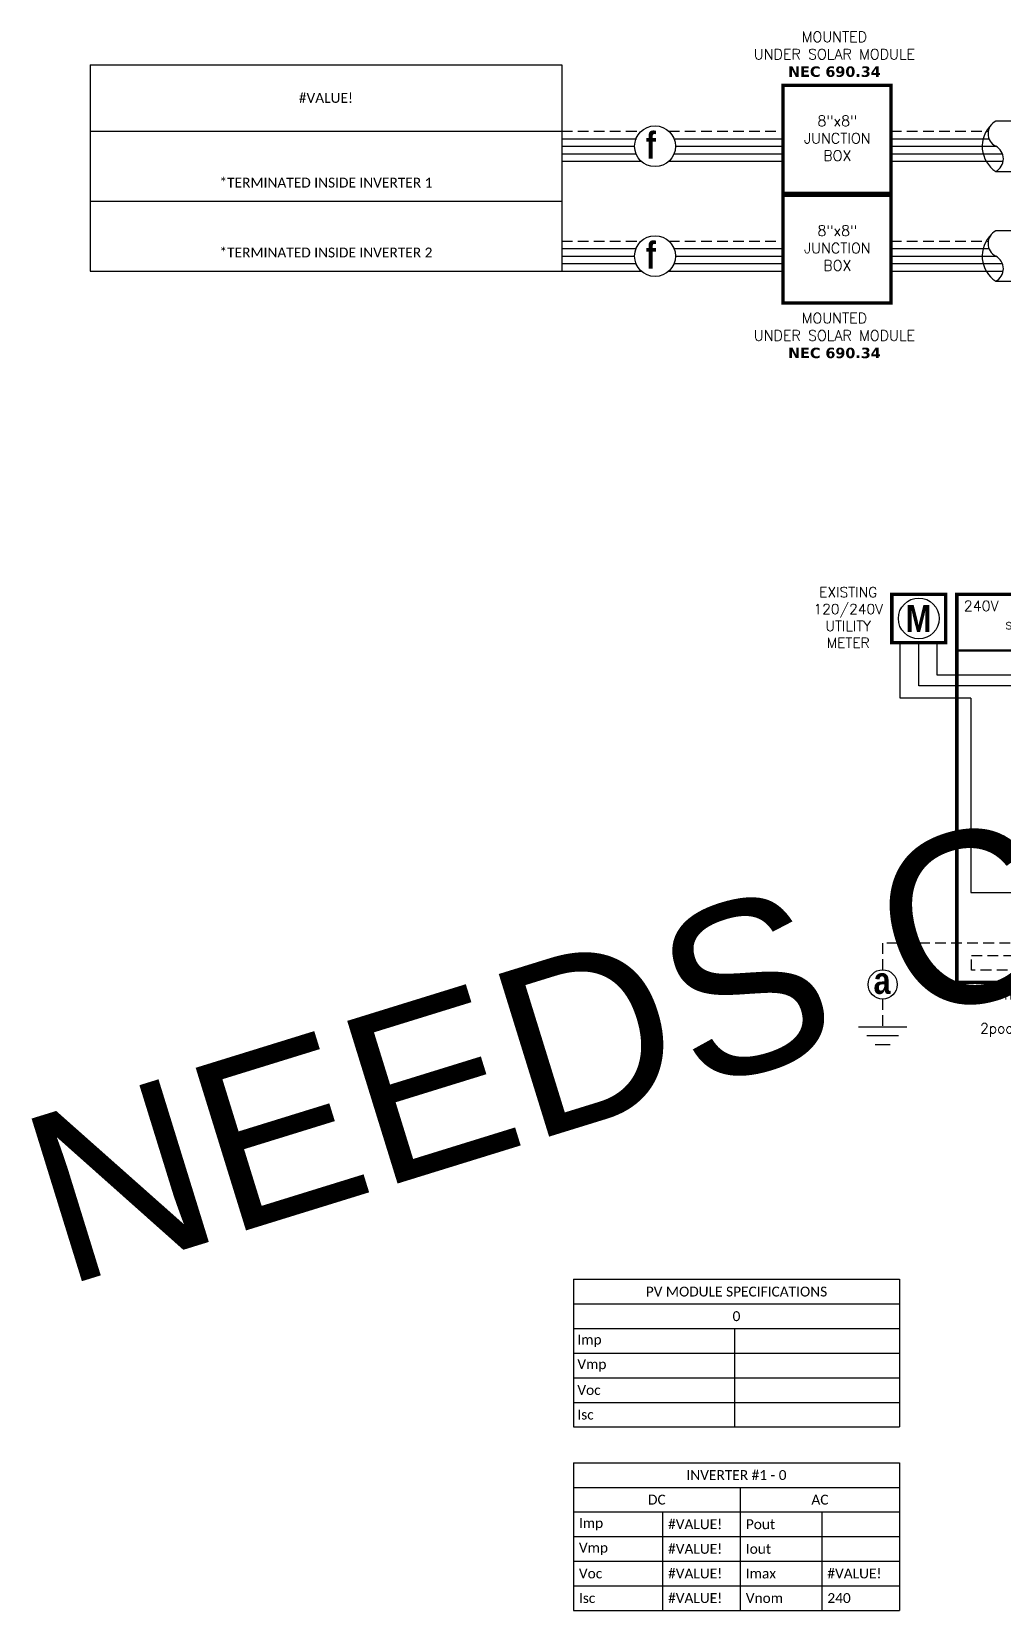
# Model space of a CAD drawing. Header units: feet. Extents: x 12392 to 13215, y 20870 to 21422.
# Drawn here: x 12392 to 12732, y 20870 to 21422 of the extents above; entities that cross this region are included whole.
import ezdxf

# ---------------------------------------------------------------- set-up
doc = ezdxf.new("R2010")
doc.units = ezdxf.units.FT
doc.header["$MEASUREMENT"] = 0
doc.linetypes.add('HIDDEN', pattern=[0.375, 0.25, -0.125])
doc.layers.add('TEXT', color=7, linetype='Continuous')
doc.layers.add('Z - TITLEBLOCK TXT', color=7, linetype='Continuous')
doc.styles.add('ONE LINE TXT', font='techb___.ttf')
doc.styles.get("Standard").update_dxf_attribs({"font": 'simplex.shx'})
doc.styles.add('TITLE BBLOCK TEXT', font='ARIALUNI.TTF')

# ---------------------------------------------------------------- blocks, each defined once
blk = doc.blocks.new('*T24')
at = {"color": 0, "lineweight": -2, "transparency": 16777216}
for p, q in [((0, 0), (114.19, 0)), ((0, 0), (0, -51.7)), ((114.19, 0), (114.19, -51.7)), ((0, -8.62), (114.19, -8.62)), ((58.43, -8.62), (58.43, -51.7)), ((0, -17.23), (114.19, -17.23)), ((31.22, -17.23), (31.22, -51.7)), ((86.98, -17.23), (86.98, -51.7)), ((0, -25.85), (114.19, -25.85)), ((0, -34.47), (114.19, -34.47)), ((0, -43.08), (114.19, -43.08)), ((0, -51.7), (114.19, -51.7))]:
    blk.add_line(p, q, dxfattribs=at)
at = {"color": 0, "linetype": 'Continuous', "transparency": 16777216, "char_height": 3.4544}
for s, insert, width, attachment_point in [('{\\fCalibri|b0|i0|c0;INVERTER #1 - 0', (57.09, -4.31), 110.3293, 5), ('{\\fCalibri|b0|i0|c0;DC', (29.22, -12.93), 54.5755, 5), ('{\\fCalibri|b0|i0|c0;AC', (86.31, -12.93), 51.8976, 5), ('{\\fCalibri|b0|i0|c0;Imp', (1.93, -21.54), 27.3681, 4), ('{\\fCalibri|b0|i0|c0;#VALUE!', (33.15, -21.54), 23.3513, 4), ('{\\fCalibri|b0|i0|c0;Pout', (60.36, -21.54), 24.6902, 4), ('{\\fCalibri|b0|i0|c0;', (88.91, -21.54), 23.3513, 4), ('{\\fCalibri|b0|i0|c0;Vmp', (1.93, -30.16), 27.3681, 4), ('{\\fCalibri|b0|i0|c0;#VALUE!', (33.15, -30.16), 23.3513, 4), ('{\\fCalibri|b0|i0|c0;Iout', (60.36, -30.16), 24.6902, 4), ('{\\fCalibri|b0|i0|c0;', (88.91, -30.16), 23.3513, 4), ('{\\fCalibri|b0|i0|c0;Voc', (1.93, -38.78), 27.3681, 4), ('{\\fCalibri|b0|i0|c0;#VALUE!', (33.15, -38.78), 23.3513, 4), ('{\\fCalibri|b0|i0|c0;Imax', (60.36, -38.78), 24.6902, 4), ('{\\fCalibri|b0|i0|c0;#VALUE!', (88.91, -38.78), 23.3513, 4), ('{\\fCalibri|b0|i0|c0;Isc', (1.93, -47.39), 27.3681, 4), ('{\\fCalibri|b0|i0|c0;#VALUE!', (33.15, -47.39), 23.3513, 4), ('{\\fCalibri|b0|i0|c0;Vnom', (60.36, -47.39), 24.6902, 4), ('{\\fCalibri|b0|i0|c0;240', (88.91, -47.39), 23.3513, 4)]:
    blk.add_mtext(s, dxfattribs=dict(at, insert=insert, width=width, attachment_point=attachment_point))
blk = doc.blocks.new('*T25')
at = {"color": 0, "lineweight": -2, "transparency": 16777216}
for p, q in [((0, 0), (114.19, 0)), ((0, 0), (0, -51.69)), ((114.19, 0), (114.19, -51.69)), ((0, -8.62), (114.19, -8.62)), ((0, -17.23), (114.19, -17.23)), ((56.41, -17.23), (56.41, -51.69)), ((0, -25.85), (114.19, -25.85)), ((0, -34.46), (114.19, -34.46)), ((0, -43.08), (114.19, -43.08)), ((0, -51.69), (114.19, -51.69))]:
    blk.add_line(p, q, dxfattribs=at)
at = {"color": 0, "linetype": 'Continuous', "transparency": 16777216, "char_height": 3.4544}
for s, insert, width, attachment_point in [('{\\fCalibri|b0|i0|c0;PV MODULE SPECIFICATIONS', (57.09, -4.31), 111.433, 5), ('{\\fCalibri|b0|i0|c0;0', (57.09, -12.92), 111.433, 5), ('{\\fCalibri|b0|i0|c0;Imp', (1.38, -21.54), 53.6551, 4), ('{\\fCalibri|b0|i0|c0;', (57.78, -21.54), 55.0254, 4), ('{\\fCalibri|b0|i0|c0;Vmp', (1.38, -30.15), 53.6551, 4), ('{\\fCalibri|b0|i0|c0;', (57.78, -30.15), 55.0254, 4), ('{\\fCalibri|b0|i0|c0;Voc', (1.38, -38.77), 53.6551, 4), ('{\\fCalibri|b0|i0|c0;', (57.78, -38.77), 55.0254, 4), ('{\\fCalibri|b0|i0|c0;Isc', (1.38, -47.39), 53.6551, 4), ('{\\fCalibri|b0|i0|c0;', (57.78, -47.39), 55.0254, 4)]:
    blk.add_mtext(s, dxfattribs=dict(at, insert=insert, width=width, attachment_point=attachment_point))
blk = doc.blocks.new('*T26')
at = {"color": 0, "lineweight": -2, "transparency": 16777216}
for p, q in [((0, 0), (165.11, 0)), ((0, 0), (0, -72.27)), ((165.11, 0), (165.11, -72.27)), ((0, -23.32), (165.11, -23.32)), ((0, -47.8), (165.11, -47.8)), ((0, -72.27), (165.11, -72.27))]:
    blk.add_line(p, q, dxfattribs=at)
at = {"color": 0, "linetype": 'Continuous', "transparency": 16777216, "char_height": 3.4544, "width": 156.9097, "attachment_point": 5}
for s, insert in [('{\\fCalibri|b0|i0|c0;#VALUE!', (82.56, -11.66)), ('{\\fCalibri|b0|i0|c0;^J^J*TERMINATED INSIDE INVERTER 1', (82.56, -35.56)), ('{\\fCalibri|b0|i0|c0;^J^J*TERMINATED INSIDE INVERTER 2', (82.56, -60.03))]:
    blk.add_mtext(s, dxfattribs=dict(at, insert=insert))
blk = doc.blocks.new('8x8box')
at = {"lineweight": 50, "const_width": 1.19}
blk.add_lwpolyline([(37.78, 0), (0, 0), (0, 37.78), (37.78, 37.78)], close=True, dxfattribs=at)
at = {"color": 1, "char_height": 3.6576, "attachment_point": 5}
for s, width, insert in [(' \\PMOUNTED \\PUNDER SOLAR MODULE\\P{\\fVerdana|b1|i0|c0|p34;NEC 690.34}', 73.0127, (18.01, 51.7)), ('8"x8"  JUNCTION BOX ', 0.4767, (19.03, 19.26))]:
    blk.add_mtext_dynamic_manual_height_columns(s, width=width, gutter_width=7.17, heights=[0], dxfattribs=dict(at, insert=insert))
blk = doc.blocks.new('breakerPanel')
at = {"linetype": 'Continuous'}
h = blk.add_hatch(color=1, dxfattribs=at)
h.dxf.hatch_style = 1
edge = h.paths.add_edge_path()
edge.add_arc((-42.47, 86.8), 0.291, 0, 360)
h = blk.add_hatch(color=1, dxfattribs=at)
h.dxf.hatch_style = 1
edge = h.paths.add_edge_path()
edge.add_arc((-38.44, 86.8), 0.291, 0, 360)
h = blk.add_hatch(color=1, dxfattribs=at)
h.dxf.hatch_style = 1
edge = h.paths.add_edge_path()
edge.add_arc((-42.47, 77.16), 0.291, 0, 360)
h = blk.add_hatch(color=1, dxfattribs=at)
h.dxf.hatch_style = 1
edge = h.paths.add_edge_path()
edge.add_arc((-38.44, 77.16), 0.291, 0, 360)
h = blk.add_hatch(color=1, dxfattribs=at)
h.dxf.hatch_style = 1
edge = h.paths.add_edge_path()
edge.add_arc((-42.47, 67.78), 0.528, 0, 360)
h = blk.add_hatch(color=1, dxfattribs=at)
h.dxf.hatch_style = 1
edge = h.paths.add_edge_path()
edge.add_arc((-38.44, 71.16), 0.528, 0, 360)
h = blk.add_hatch(color=1, dxfattribs=at)
h.dxf.hatch_style = 1
edge = h.paths.add_edge_path()
edge.add_arc((-38.44, 61.76), 0.528, 0, 360)
h = blk.add_hatch(color=1, dxfattribs=at)
h.dxf.hatch_style = 1
edge = h.paths.add_edge_path()
edge.add_arc((-42.47, 58.38), 0.528, 0, 360)
h = blk.add_hatch(color=1, dxfattribs=at)
h.dxf.hatch_style = 1
edge = h.paths.add_edge_path()
edge.add_arc((-38.44, 52.36), 0.528, 0, 360)
h = blk.add_hatch(color=1, dxfattribs=at)
h.dxf.hatch_style = 1
edge = h.paths.add_edge_path()
edge.add_arc((-42.47, 48.98), 0.528, 0, 360)
h = blk.add_hatch(color=1, dxfattribs=at)
h.dxf.hatch_style = 1
edge = h.paths.add_edge_path()
edge.add_arc((-42.47, 39.58), 0.528, 0, 360)
h = blk.add_hatch(color=1, dxfattribs=at)
h.dxf.hatch_style = 1
edge = h.paths.add_edge_path()
edge.add_arc((-38.44, 42.95), 0.528, 0, 360)
h = blk.add_hatch(color=1, dxfattribs=at)
h.dxf.hatch_style = 1
edge = h.paths.add_edge_path()
edge.add_arc((-38.44, 33.55), 0.528, 0, 360)
h = blk.add_hatch(color=1, dxfattribs=at)
h.dxf.hatch_style = 1
edge = h.paths.add_edge_path()
edge.add_arc((-42.47, 30.17), 0.528, 0, 360)
at = {"color": 155, "true_color": 0x647190}
blk.add_line((-80.92, 126.59), (0, 126.59), dxfattribs=at)
at = {"color": 253, "linetype": 'Continuous'}
for p, q in [((-100.73, 90.2), (-100.73, 109.7)), ((-76.04, 90.2), (-100.73, 90.2)), ((-76.04, 90.2), (-76.04, 22.16)), ((-76.04, 22.16), (-27.25, 22.16)), ((-27.25, 22.16), (-27.25, 17.57)), ((-27.25, 17.57), (-29.89, 17.57)), ((-11.01, 0.16), (-29.89, 0.16)), ((0, 3), (-11.01, 3)), ((-11.01, 3), (-11.01, 0.16))]:
    blk.add_line(p, q, dxfattribs=at)
at = {"color": 10, "linetype": 'Continuous'}
for p, q in [((-94.24, 94.51), (-94.24, 109.7)), ((-42.47, 94.51), (-94.24, 94.51)), ((-42.47, 87.09), (-42.47, 94.51)), ((-42.47, 30.17), (-42.47, 76.87)), ((-35.88, 67.78), (-45.04, 67.78)), ((-35.88, 58.38), (-45.04, 58.38)), ((-35.88, 48.98), (-45.04, 48.98)), ((-35.88, 39.58), (-45.04, 39.58)), ((-35.88, 30.17), (-45.04, 30.17)), ((-10.98, 30.17), (-29.89, 30.17)), ((-10.98, 6), (-10.98, 30.17)), ((0, 6), (-10.98, 6))]:
    blk.add_line(p, q, dxfattribs=at)
at = {"color": 7, "linetype": 'Continuous'}
for p, q in [((-87.75, 98.34), (-87.75, 109.7)), ((-38.44, 98.34), (-87.75, 98.34)), ((-38.44, 87.09), (-38.44, 98.34)), ((-38.44, 61.76), (-38.44, 76.87)), ((-35.88, 71.16), (-45.04, 71.16)), ((-38.44, 71.16), (-35.88, 71.16)), ((-45.04, 61.76), (-35.88, 61.76)), ((-35.88, 61.76), (-45.04, 61.76)), ((-38.44, 52.36), (-38.44, 61.76)), ((-45.04, 52.36), (-35.88, 52.36)), ((-35.88, 52.36), (-45.04, 52.36)), ((-38.44, 42.95), (-38.44, 52.36)), ((-45.04, 42.95), (-35.88, 42.95)), ((-35.88, 42.95), (-45.04, 42.95)), ((-38.44, 33.55), (-38.44, 42.95)), ((-35.88, 33.55), (-45.04, 33.55)), ((-6.96, 9), (-6.96, 33.55))]:
    blk.add_line(p, q, dxfattribs=at)
at = {"lineweight": 50}
blk.add_line((-80.92, 106.95), (0, 106.95), dxfattribs=at)
at = {"color": 7}
for p, q in [((-29.89, 33.55), (-6.96, 33.55)), ((0, 9), (-6.96, 9))]:
    blk.add_line(p, q, dxfattribs=at)
at = {"color": 1, "linetype": 'Continuous'}
for p, q in [((-51.03, -2.51), (-51.03, 20.23)), ((-46.49, 20.23), (-51.03, 20.23)), ((-46.49, 20.23), (-46.49, -2.51)), ((-34.43, -2.43), (-34.43, 20.16)), ((-29.89, 20.16), (-34.43, 20.16)), ((-29.89, 20.16), (-29.89, -2.43)), ((-46.49, -2.51), (-51.03, -2.51)), ((-29.89, -2.43), (-34.43, -2.43))]:
    blk.add_line(p, q, dxfattribs=at)
at = {"color": 4, "linetype": 'Continuous'}
for p, q in [((-47.97, 18.28), (-49.55, 16.71)), ((-31.37, 18.35), (-32.94, 16.78)), ((-47.97, 13.93), (-49.55, 12.36)), ((-31.37, 14), (-32.94, 12.43)), ((-47.97, 9.58), (-49.55, 8.01)), ((-31.37, 9.65), (-32.94, 8.08)), ((-47.97, 5.23), (-49.55, 3.66)), ((-47.97, 0.88), (-49.55, -0.69)), ((-31.37, 5.3), (-32.94, 3.73)), ((-31.37, 0.95), (-32.94, -0.62))]:
    blk.add_line(p, q, dxfattribs=at)
at = {"color": 92, "linetype": 'HIDDEN', "ltscale": 15}
for p, q in [((-51.03, 4.44), (-106.89, 4.44)), ((-106.89, 4.44), (-106.89, -4.87)), ((-75.84, -4.96), (-75.84, 0.09)), ((-75.84, 0.09), (-51.03, 0.09)), ((0, 0), (-6.96, 0)), ((-6.96, -4.96), (-75.84, -4.96)), ((-6.96, 0), (-6.96, -4.96)), ((-106.89, -15.1), (-106.89, -24.84))]:
    blk.add_line(p, q, dxfattribs=at)
at = {"color": 92, "linetype": 'Continuous', "ltscale": 15}
blk.add_line((-34.43, 0.09), (-46.49, 0.09), dxfattribs=at)
at = {"lineweight": 50, "const_width": 1.19}
for points in [[(-103.67, 109.7), (-103.67, 126.59), (-84.82, 126.59), (-84.82, 109.7)], [(-80.92, -9.3), (-80.92, 126.59), (0, 126.59), (0, -9.3)]]:
    blk.add_lwpolyline(points, close=True, dxfattribs=at)
at = {"color": 92, "linetype": 'Continuous', "lineweight": 5, "ltscale": 0.05, "flags": 128}
for points in [[(-43.54, 13.81), (-43.54, 10.97)], [(-45.88, 10.97), (-41.2, 10.97)], [(-42.01, 10.1), (-45.07, 10.1)], [(-42.82, 9.23), (-44.25, 9.23)]]:
    blk.add_lwpolyline(points, dxfattribs=at)
at = {"color": 92, "linetype": 'Continuous', "ltscale": 4, "flags": 128}
for points in [[(-115.37, -24.84), (-98.41, -24.84)], [(-101.35, -27.98), (-112.43, -27.98)], [(-104.29, -31.12), (-109.49, -31.12)]]:
    blk.add_lwpolyline(points, dxfattribs=at)
at = {"linetype": 'Continuous'}
blk.add_circle((-94.24, 118.15), 7.15, dxfattribs=at)
at = {"color": 1, "linetype": 'Continuous'}
for centre, radius in [((-42.47, 86.8), 0.291), ((-38.44, 86.8), 0.291), ((-42.47, 77.16), 0.291), ((-38.44, 77.16), 0.291), ((-42.47, 67.78), 0.528), ((-38.44, 71.16), 0.528), ((-38.44, 61.76), 0.528), ((-42.47, 58.38), 0.528), ((-38.44, 52.36), 0.528), ((-42.47, 48.98), 0.528), ((-42.47, 39.58), 0.528), ((-38.44, 42.95), 0.528), ((-38.44, 33.55), 0.528), ((-42.47, 30.17), 0.528)]:
    blk.add_circle(centre, radius, dxfattribs=at)
at = {"color": 4, "linetype": 'Continuous'}
for centre in [(-48.76, 17.49), (-32.16, 17.57), (-48.76, 13.14), (-32.16, 13.21), (-48.76, 8.79), (-48.76, 4.44), (-32.16, 8.86), (-32.16, 4.51), (-48.76, 0.09), (-32.16, 0.16)]:
    blk.add_circle(centre, 1.11, dxfattribs=at)
at = {"color": 7, "linetype": 'Continuous'}
blk.add_circle((-106.89, -9.99), 5.11, dxfattribs=at)
at = {"color": 1, "linetype": 'Continuous'}
for centre, radius, start, end in [((-50.14, 81.98), 9.06, 327.8708, 32.1292), ((-46.11, 81.98), 9.06, 327.8708, 32.1292), ((-48.03, 68.62), 3.93, 40.3392, 139.6608), ((-32.88, 68.62), 3.93, 40.3392, 139.6608), ((-48.03, 65.24), 3.93, 40.3392, 139.6608), ((-32.88, 65.24), 3.93, 40.3392, 139.6608), ((-48.03, 59.21), 3.93, 40.3392, 139.6608), ((-32.88, 59.21), 3.93, 40.3392, 139.6608), ((-48.03, 55.84), 3.93, 40.3392, 139.6608), ((-32.88, 55.84), 3.93, 40.3392, 139.6608), ((-48.03, 49.81), 3.93, 40.3392, 139.6608), ((-48.03, 46.43), 3.93, 40.3392, 139.6608), ((-32.88, 49.81), 3.93, 40.3392, 139.6608), ((-32.88, 46.43), 3.93, 40.3392, 139.6608), ((-48.03, 40.41), 3.93, 40.3392, 139.6608), ((-32.88, 40.41), 3.93, 40.3392, 139.6608), ((-48.03, 37.03), 3.93, 40.3392, 139.6608), ((-32.88, 37.03), 3.93, 40.3392, 139.6608), ((-48.03, 31.01), 3.93, 40.3392, 139.6608), ((-32.88, 31.01), 3.93, 40.3392, 139.6608), ((-48.03, 27.63), 3.93, 40.3392, 139.6608), ((-32.88, 27.63), 3.93, 40.3392, 139.6608)]:
    blk.add_arc(centre, radius, start, end, dxfattribs=at)
at = {"color": 253, "linetype": 'Continuous', "style": 'ONE LINE TXT'}
blk.add_text('M', height=9.38, dxfattribs=at).set_placement((-98.8, 113.43))
at = {"color": 4, "linetype": 'Continuous'}
blk.add_text('NEUTRAL', height=1.874, rotation=90, dxfattribs=at).set_placement((-35.08, 4.08))
at = {"color": 1, "attachment_point": 5}
for s, width, gutter_width, heights, insert, char_height in [('EXISTING\\P120/240V UTILITY METER', 0.0523, 7.17, [0], (-118.95, 118.48), 3.5433), ('240V', 0.1481, 0.75, [0], (-72.39, 122.54), 3.658), ('1∅', 0.1481, 0.75, [0], (-5.31, 122.54), 3.658), ('serA MAIN BREAKER\\PserA BUSBAR', 72.4998, 0.75, [0], (-39.75, 113.14), 3.6576), ('EXISTING MAIN BREAKER LOAD CENTER\\P2pocA BACK FEED BREAKER W/BREAKER LOCK\\P{\\fVerdana|b1|i0|c0|p34;NEC 690.64}', 79.2627, 97.94, [154.49], (-39.35, -25.39), 3.5433)]:
    blk.add_mtext_dynamic_manual_height_columns(s, width=width, gutter_width=gutter_width, heights=heights, dxfattribs=dict(at, insert=insert, char_height=char_height))
at = {"color": 4, "linetype": 'Continuous', "insert": (-46.25, 82.15), "char_height": 1.874, "attachment_point": 5, "rotation": 90}
blk.add_mtext_dynamic_manual_height_columns('2pserA\\PMAIN', width=0.1481, gutter_width=0.75, heights=[0], dxfattribs=at)
at = {"color": 1, "linetype": 'Continuous', "insert": (-110.08, -3.93), "char_height": 9.3833, "attachment_point": 1, "style": 'ONE LINE TXT'}
blk.add_mtext_dynamic_manual_height_columns('{\\W1;\\C256;a}', width=0.1385, gutter_width=2.13, heights=[0], dxfattribs=at)
blk = doc.blocks.new('*U17')
at = {"color": 7}
blk.add_blockref('breakerPanel', (0, 0), dxfattribs=at)

msp = doc.modelspace()

# ---------------------------------------------------------------- linework, layer by layer
at = {"color": 7, "linetype": 'Continuous'}
for p, q in [((12750.41, 21391.11), (12729.17, 21391.11)), ((12577.22, 21384.91), (12603.45, 21384.91)), ((12616.54, 21384.91), (12654.69, 21384.91)), ((12692.47, 21384.91), (12726.83, 21384.91)), ((12577.22, 21379.67), (12603.45, 21379.67)), ((12616.54, 21379.67), (12654.69, 21379.67)), ((12692.47, 21379.67), (12731.5, 21379.67)), ((12729.17, 21373.48), (12750.41, 21373.48)), ((12750.41, 21352.65), (12729.17, 21352.65)), ((12577.22, 21346.46), (12603.45, 21346.46)), ((12616.54, 21346.46), (12654.69, 21346.46)), ((12692.47, 21346.46), (12726.83, 21346.46)), ((12577.22, 21341.22), (12603.45, 21341.22)), ((12616.54, 21341.22), (12654.69, 21341.22)), ((12692.47, 21341.22), (12731.5, 21341.22)), ((12729.17, 21335.02), (12750.41, 21335.02))]:
    msp.add_line(p, q, dxfattribs=at)
at = {"color": 253, "linetype": 'Continuous'}
for p, q in [((12577.22, 21382.29), (12602.76, 21382.29)), ((12577.22, 21377.05), (12605.05, 21377.05)), ((12614.74, 21377.05), (12654.69, 21377.05)), ((12617.04, 21382.29), (12654.69, 21382.29)), ((12692.47, 21382.29), (12729.17, 21382.29)), ((12692.47, 21377.05), (12731.76, 21377.05)), ((12577.22, 21343.84), (12602.76, 21343.84)), ((12577.22, 21338.59), (12605.05, 21338.59)), ((12614.74, 21338.59), (12654.69, 21338.59)), ((12617.04, 21343.84), (12654.69, 21343.84)), ((12692.47, 21343.84), (12729.17, 21343.84)), ((12692.47, 21338.59), (12731.76, 21338.59))]:
    msp.add_line(p, q, dxfattribs=at)
at = {"lineweight": 50, "const_width": 1.19}
msp.add_lwpolyline([(12692.47, 21327.38), (12654.69, 21327.38), (12654.69, 21365.16), (12692.47, 21365.16)], close=True, dxfattribs=at)
at = {"color": 7, "linetype": 'Continuous'}
for centre in [(12609.9, 21382.29), (12609.9, 21343.84)]:
    msp.add_circle(centre, 7.14, dxfattribs=at)
for centre in [(12735.02, 21382.29), (12735.02, 21343.84)]:
    msp.add_arc(centre, 10.58, 133.9732, 236.4265, dxfattribs=at)
at = {"layer": 'TEXT', "color": 92, "linetype": 'HIDDEN', "ltscale": 15}
for p, q in [((12577.22, 21387.54), (12605.05, 21387.54)), ((12614.74, 21387.54), (12654.69, 21387.54)), ((12692.47, 21387.54), (12726.57, 21387.54)), ((12577.22, 21349.08), (12605.05, 21349.08)), ((12614.74, 21349.08), (12654.69, 21349.08)), ((12692.47, 21349.08), (12726.57, 21349.08))]:
    msp.add_line(p, q, dxfattribs=at)
at = {"layer": 'Z - TITLEBLOCK TXT', "linetype": 'Continuous'}
for centre, start, end in [((12731.48, 21386.7), 117.6639, 242.3361), ((12726.86, 21377.89), 297.6639, 62.3361), ((12731.48, 21348.24), 117.6639, 242.3361), ((12726.86, 21339.43), 297.6639, 62.3361)]:
    msp.add_arc(centre, 4.98, start, end, dxfattribs=at)

# ---------------------------------------------------------------- block references
at = {"color": 7}
for name, p in [('8x8box', (12654.69, 21365.83)), ('*U17', (12796.48, 21098.81))]:
    msp.add_blockref(name, p, dxfattribs=at)
for name, p in [('*T26', (12412.11, 21410.86)), ('*T25', (12581.32, 20985.57)), ('*T24', (12581.32, 20921.34))]:
    msp.add_blockref(name, p)

# ---------------------------------------------------------------- texts
at = {"color": 1, "char_height": 3.6576, "attachment_point": 5}
for s, width, insert in [('8"x8"  JUNCTION BOX ', 0.4767, (12673.73, 21346.64)), (' \\PMOUNTED \\PUNDER SOLAR MODULE\\P{\\fVerdana|b1|i0|c0|p34;NEC 690.34}', 73.0127, (12672.7, 21319.04))]:
    msp.add_mtext_dynamic_manual_height_columns(s, width=width, gutter_width=7.17, heights=[0], dxfattribs=dict(at, insert=insert))
at = {"layer": 'Defpoints', "color": 1, "style": 'TITLE BBLOCK TEXT'}
msp.add_text('NEEDS CUSTOMIZED', height=59.6129, rotation=17.1954, dxfattribs=at).set_placement((12402.72, 20982.89))
at = {"layer": 'Z - TITLEBLOCK TXT', "style": 'ONE LINE TXT'}
for p in [(12606.61, 21377.95), (12606.61, 21339.49)]:
    msp.add_text('f', height=9.38, dxfattribs=at).set_placement(p)

doc.saveas('drawing.dxf')
